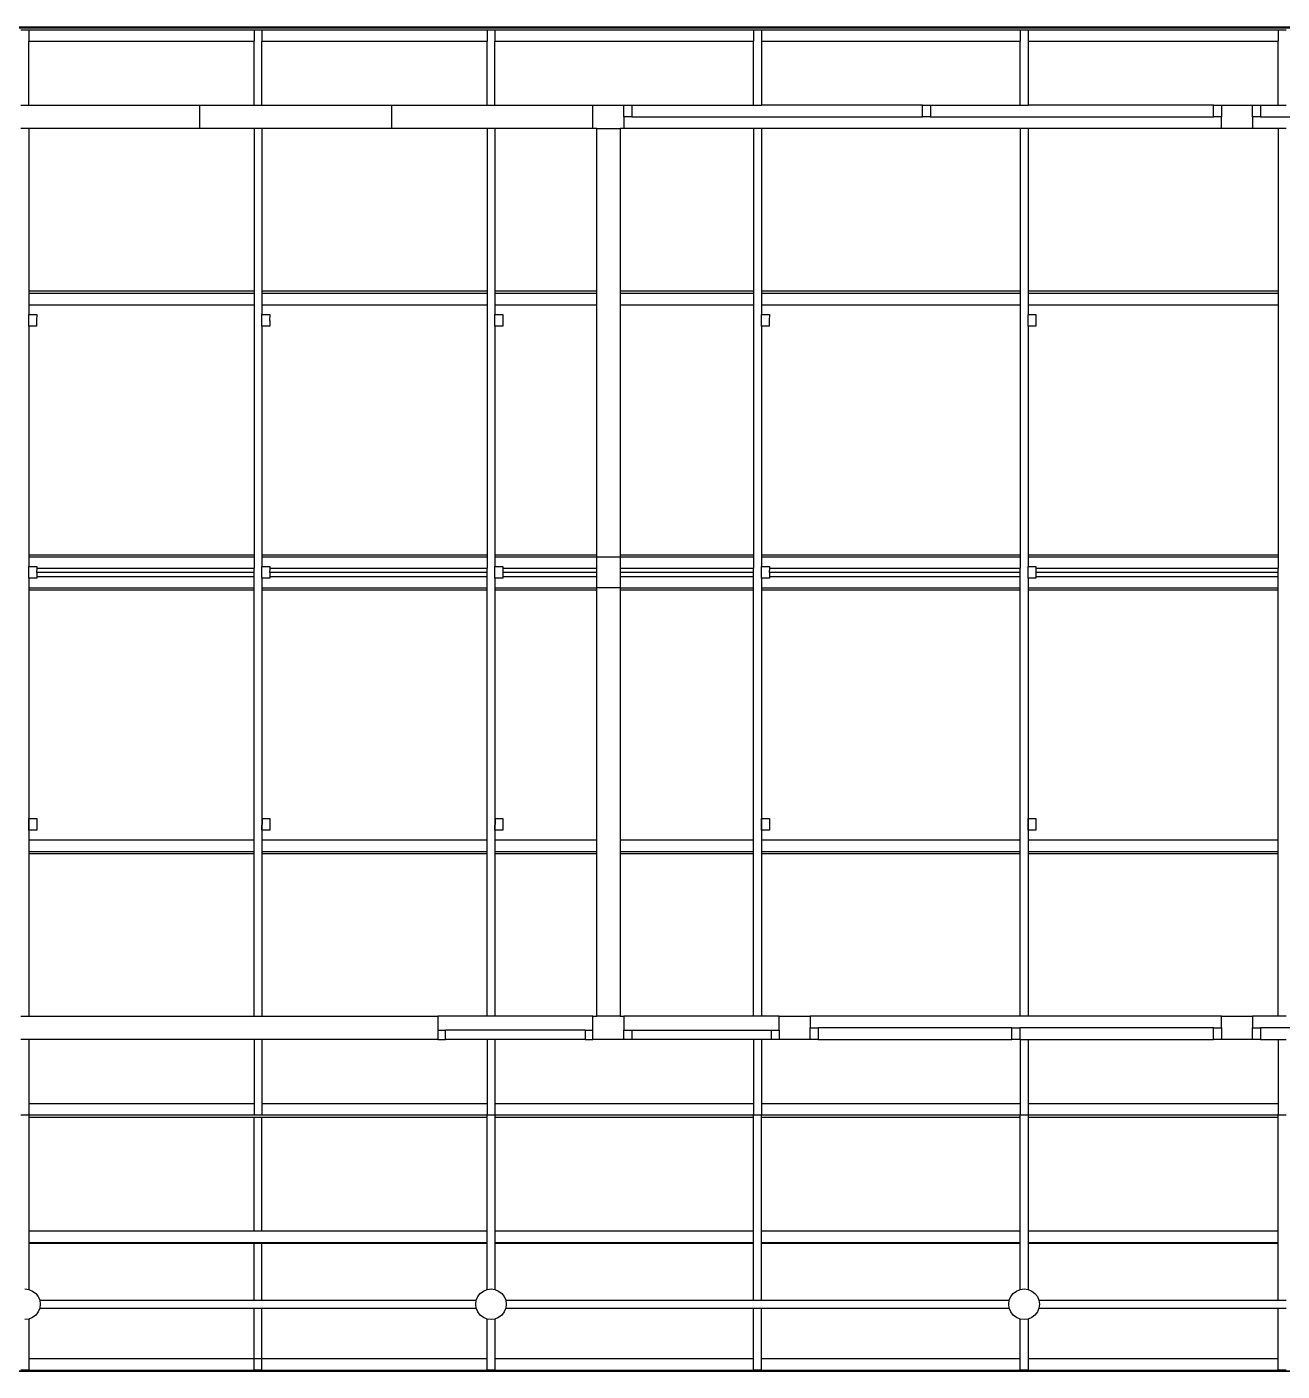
# Model space of a CAD drawing. Header units: metres. Extents: x 258817 to 259192, y 1878716 to 1878911.
# Drawn here: x 258931.75 to 258939.84, y 1878900.91 to 1878909.57 of the extents above; entities that cross this region are included whole.
import ezdxf

# ---------------------------------------------------------------- set-up
doc = ezdxf.new("R2010")
doc.units = ezdxf.units.M
doc.header["$MEASUREMENT"] = 0
doc.layers.add('SectionCutEdges', color=1, linetype='Continuous')

msp = doc.modelspace()

# ---------------------------------------------------------------- linework, layer by layer
for p, q in [((258931.2628, 1878909.57162), (258951.9428, 1878909.57162)), ((258931.2628, 1878909.5663), (258951.9428, 1878909.5663)), ((258931.7128, 1878909.55279), (258931.7636, 1878909.55279)), ((258931.7636, 1878909.55279), (258931.7636, 1878909.47934)), ((258931.7636, 1878909.55279), (258933.21438, 1878909.55279)), ((258933.21438, 1878909.55279), (258933.26518, 1878909.55279)), ((258933.21438, 1878909.55279), (258933.21438, 1878909.47934)), ((258933.26518, 1878909.55279), (258933.26518, 1878909.47934)), ((258933.26518, 1878909.55279), (258934.71597, 1878909.55279)), ((258934.71597, 1878909.55279), (258934.76677, 1878909.55279)), ((258934.71597, 1878909.55279), (258934.71597, 1878909.47934)), ((258934.76677, 1878909.55279), (258934.76677, 1878909.47934)), ((258934.76677, 1878909.55279), (258936.43333, 1878909.55279)), ((258936.43333, 1878909.55279), (258936.48413, 1878909.55279)), ((258936.43333, 1878909.55279), (258936.43333, 1878909.47934)), ((258936.48413, 1878909.55279), (258936.48413, 1878909.47934)), ((258936.48413, 1878909.55279), (258938.15068, 1878909.55279)), ((258938.15068, 1878909.55279), (258938.20148, 1878909.55279)), ((258938.15068, 1878909.55279), (258938.15068, 1878909.47934)), ((258938.20148, 1878909.55279), (258938.20148, 1878909.47934)), ((258938.20148, 1878909.55279), (258939.81318, 1878909.55279)), ((258939.81318, 1878909.55279), (258939.86398, 1878909.55279)), ((258939.81318, 1878909.55279), (258939.81318, 1878909.47934)), ((258931.7636, 1878909.47934), (258933.21438, 1878909.47934)), ((258931.7636, 1878909.06757), (258931.7636, 1878909.47934)), ((258933.21438, 1878909.06757), (258933.21438, 1878909.47934)), ((258933.26518, 1878909.47934), (258934.71597, 1878909.47934)), ((258933.26518, 1878909.06757), (258933.26518, 1878909.47934)), ((258934.71597, 1878909.06757), (258934.71597, 1878909.47934)), ((258934.76677, 1878909.47934), (258936.43333, 1878909.47934)), ((258934.76677, 1878909.06757), (258934.76677, 1878909.47934)), ((258936.43333, 1878909.06757), (258936.43333, 1878909.47934)), ((258936.48413, 1878909.47934), (258938.15068, 1878909.47934)), ((258936.48413, 1878909.47934), (258936.48413, 1878909.06757)), ((258938.15068, 1878909.06757), (258938.15068, 1878909.47934)), ((258938.20148, 1878909.47934), (258939.81318, 1878909.47934)), ((258938.20148, 1878909.47934), (258938.20148, 1878909.06757)), ((258939.81318, 1878909.06757), (258939.81318, 1878909.47934)), ((258935.6486, 1878909.06757), (258936.43333, 1878909.06757)), ((258936.43333, 1878909.06757), (258936.48413, 1878909.06757)), ((258937.5224, 1878909.06757), (258936.48413, 1878909.06757)), ((258937.5732, 1878909.06757), (258938.15068, 1878909.06757)), ((258938.15068, 1878909.06757), (258938.20148, 1878909.06757)), ((258939.397, 1878909.06757), (258938.20148, 1878909.06757)), ((258939.6986, 1878909.06757), (258939.81318, 1878909.06757)), ((258939.81318, 1878909.06757), (258939.86398, 1878909.06757)), ((258931.7636, 1878908.91757), (258931.7636, 1878907.86869)), ((258933.21438, 1878908.91757), (258932.8628, 1878908.91757)), ((258933.21438, 1878908.91757), (258933.21438, 1878907.86869)), ((258933.26518, 1878908.91757), (258933.21438, 1878908.91757)), ((258933.26518, 1878908.91757), (258933.26518, 1878907.86869)), ((258934.1028, 1878908.91757), (258933.26518, 1878908.91757)), ((258934.71597, 1878908.91757), (258934.71597, 1878907.86869)), ((258934.76677, 1878908.91757), (258934.76677, 1878907.86869)), ((258936.43333, 1878908.91757), (258935.5978, 1878908.91757)), ((258936.43333, 1878908.91757), (258936.43333, 1878907.86869)), ((258936.48413, 1878908.91757), (258936.43333, 1878908.91757)), ((258936.48413, 1878908.91757), (258936.48413, 1878907.86869)), ((258938.15068, 1878908.91757), (258936.48413, 1878908.91757)), ((258938.15068, 1878908.91757), (258938.15068, 1878907.86869)), ((258938.20148, 1878908.91757), (258938.15068, 1878908.91757)), ((258938.20148, 1878908.91757), (258938.20148, 1878907.86869)), ((258939.4478, 1878908.91757), (258938.20148, 1878908.91757)), ((258939.81318, 1878908.91757), (258939.6478, 1878908.91757)), ((258939.81318, 1878908.91757), (258939.81318, 1878907.86869)), ((258939.86398, 1878908.91757), (258939.81318, 1878908.91757)), ((258933.21438, 1878907.86869), (258931.7636, 1878907.86869)), ((258931.7636, 1878907.86869), (258931.7636, 1878907.85518)), ((258931.7636, 1878907.85518), (258933.21438, 1878907.85518)), ((258931.7636, 1878907.85518), (258931.7636, 1878907.78172)), ((258933.21438, 1878907.86869), (258933.21438, 1878907.85518)), ((258933.21438, 1878907.85518), (258933.21438, 1878907.78172)), ((258934.71597, 1878907.86869), (258933.26518, 1878907.86869)), ((258933.26518, 1878907.86869), (258933.26518, 1878907.85518)), ((258933.26518, 1878907.85518), (258934.71597, 1878907.85518)), ((258933.26518, 1878907.85518), (258933.26518, 1878907.78172)), ((258934.71597, 1878907.86869), (258934.71597, 1878907.85518)), ((258934.71597, 1878907.85518), (258934.71597, 1878907.78172)), ((258935.4228, 1878907.86869), (258934.76677, 1878907.86869)), ((258934.76677, 1878907.86869), (258934.76677, 1878907.85518)), ((258934.76677, 1878907.85518), (258935.4228, 1878907.85518)), ((258934.76677, 1878907.85518), (258934.76677, 1878907.78172)), ((258936.43333, 1878907.86869), (258935.5728, 1878907.86869)), ((258935.5728, 1878907.85518), (258936.43333, 1878907.85518)), ((258936.43333, 1878907.86869), (258936.43333, 1878907.85518)), ((258936.43333, 1878907.85518), (258936.43333, 1878907.78172)), ((258938.15068, 1878907.86869), (258936.48413, 1878907.86869)), ((258936.48413, 1878907.86869), (258936.48413, 1878907.85518)), ((258936.48413, 1878907.85518), (258938.15068, 1878907.85518)), ((258936.48413, 1878907.85518), (258936.48413, 1878907.78172)), ((258938.15068, 1878907.86869), (258938.15068, 1878907.85518)), ((258938.15068, 1878907.85518), (258938.15068, 1878907.78172)), ((258939.81318, 1878907.86869), (258938.20148, 1878907.86869)), ((258938.20148, 1878907.86869), (258938.20148, 1878907.85518)), ((258938.20148, 1878907.85518), (258939.81318, 1878907.85518)), ((258938.20148, 1878907.85518), (258938.20148, 1878907.78172)), ((258939.81318, 1878907.86869), (258939.81318, 1878907.85518)), ((258939.81318, 1878907.85518), (258939.81318, 1878907.78172)), ((258931.7636, 1878907.78172), (258933.21438, 1878907.78172)), ((258931.7636, 1878907.78172), (258931.7636, 1878907.719)), ((258933.21438, 1878907.78172), (258933.21438, 1878906.17107)), ((258933.26518, 1878907.78172), (258934.71597, 1878907.78172)), ((258933.26518, 1878907.78172), (258933.26518, 1878907.719)), ((258934.71597, 1878907.78172), (258934.71597, 1878906.17107)), ((258934.76677, 1878907.78172), (258935.4228, 1878907.78172)), ((258934.76677, 1878907.78172), (258934.76677, 1878907.719)), ((258935.5728, 1878907.78172), (258936.43333, 1878907.78172)), ((258936.43333, 1878907.78172), (258936.43333, 1878906.17107)), ((258936.48413, 1878907.78172), (258938.15068, 1878907.78172)), ((258936.48413, 1878907.78172), (258936.48413, 1878907.719)), ((258938.15068, 1878907.78172), (258938.15068, 1878906.17107)), ((258938.20148, 1878907.78172), (258939.81318, 1878907.78172)), ((258938.20148, 1878907.78172), (258938.20148, 1878907.719)), ((258939.81318, 1878907.78172), (258939.81318, 1878906.17107)), ((258931.7636, 1878907.6428), (258931.7636, 1878907.719)), ((258931.7636, 1878907.719), (258931.8144, 1878907.719)), ((258931.8144, 1878907.719), (258931.8136, 1878907.6809)), ((258931.8136, 1878907.6809), (258931.81366, 1878907.6809)), ((258931.81366, 1878907.6809), (258931.81366, 1878907.6428)), ((258933.26518, 1878907.6428), (258933.26518, 1878907.719)), ((258933.26518, 1878907.719), (258933.31598, 1878907.719)), ((258933.31598, 1878907.719), (258933.31518, 1878907.6809)), ((258933.31518, 1878907.6809), (258933.31525, 1878907.6809)), ((258933.31525, 1878907.6809), (258933.31525, 1878907.6428)), ((258934.76677, 1878907.6428), (258934.76677, 1878907.719)), ((258934.76677, 1878907.719), (258934.81757, 1878907.719)), ((258934.81757, 1878907.719), (258934.81677, 1878907.6809)), ((258934.81677, 1878907.6809), (258934.81683, 1878907.6809)), ((258934.81683, 1878907.6809), (258934.81683, 1878907.6428)), ((258936.48413, 1878907.6428), (258936.48413, 1878907.719)), ((258936.48413, 1878907.719), (258936.53493, 1878907.719)), ((258936.53493, 1878907.719), (258936.53413, 1878907.6809)), ((258936.53413, 1878907.6809), (258936.53419, 1878907.6809)), ((258936.53419, 1878907.6809), (258936.53419, 1878907.6428)), ((258938.20148, 1878907.6428), (258938.20148, 1878907.719)), ((258938.20148, 1878907.719), (258938.25228, 1878907.719)), ((258938.25228, 1878907.719), (258938.25148, 1878907.6809)), ((258938.25148, 1878907.6809), (258938.25155, 1878907.6809)), ((258938.25155, 1878907.6809), (258938.25155, 1878907.6428)), ((258931.81366, 1878907.6428), (258931.7636, 1878907.6428)), ((258931.7636, 1878907.6428), (258931.7636, 1878906.17107)), ((258933.31525, 1878907.6428), (258933.26518, 1878907.6428)), ((258933.26518, 1878907.6428), (258933.26518, 1878906.17107)), ((258934.81683, 1878907.6428), (258934.76677, 1878907.6428)), ((258934.76677, 1878907.6428), (258934.76677, 1878906.17107)), ((258936.53419, 1878907.6428), (258936.48413, 1878907.6428)), ((258936.48413, 1878907.6428), (258936.48413, 1878906.17107)), ((258938.25155, 1878907.6428), (258938.20148, 1878907.6428)), ((258938.20148, 1878907.6428), (258938.20148, 1878906.17107)), ((258931.7636, 1878906.17107), (258933.21438, 1878906.17107)), ((258931.7636, 1878906.17107), (258931.7636, 1878906.15757)), ((258931.7636, 1878906.15757), (258933.21438, 1878906.15757)), ((258931.7636, 1878906.15757), (258931.7636, 1878906.09567)), ((258931.7636, 1878906.01947), (258931.7636, 1878906.09567)), ((258931.7636, 1878906.09567), (258931.8144, 1878906.09567)), ((258931.8144, 1878906.09567), (258931.81416, 1878906.08411)), ((258933.21438, 1878906.17107), (258933.21438, 1878906.15757)), ((258933.21438, 1878906.15757), (258933.21438, 1878906.08411)), ((258933.26518, 1878906.17107), (258934.71597, 1878906.17107)), ((258933.26518, 1878906.17107), (258933.26518, 1878906.15757)), ((258933.26518, 1878906.15757), (258934.71597, 1878906.15757)), ((258933.26518, 1878906.15757), (258933.26518, 1878906.09567)), ((258933.26518, 1878906.01947), (258933.26518, 1878906.09567)), ((258933.26518, 1878906.09567), (258933.31598, 1878906.09567)), ((258933.31598, 1878906.09567), (258933.31574, 1878906.08411)), ((258934.71597, 1878906.17107), (258934.71597, 1878906.15757)), ((258934.71597, 1878906.15757), (258934.71597, 1878906.08411)), ((258934.76677, 1878906.17107), (258935.4228, 1878906.17107)), ((258934.76677, 1878906.17107), (258934.76677, 1878906.15757)), ((258934.76677, 1878906.15757), (258935.4228, 1878906.15757)), ((258934.76677, 1878906.15757), (258934.76677, 1878906.09567)), ((258934.76677, 1878906.01947), (258934.76677, 1878906.09567)), ((258934.76677, 1878906.09567), (258934.81757, 1878906.09567)), ((258934.81757, 1878906.09567), (258934.81733, 1878906.08411)), ((258935.5728, 1878906.17107), (258936.43333, 1878906.17107)), ((258935.5728, 1878906.15757), (258936.43333, 1878906.15757)), ((258936.43333, 1878906.17107), (258936.43333, 1878906.15757)), ((258936.43333, 1878906.15757), (258936.43333, 1878906.08411)), ((258936.48413, 1878906.17107), (258938.15068, 1878906.17107)), ((258936.48413, 1878906.17107), (258936.48413, 1878906.15757)), ((258936.48413, 1878906.15757), (258938.15068, 1878906.15757)), ((258936.48413, 1878906.15757), (258936.48413, 1878906.09567)), ((258936.48413, 1878906.01947), (258936.48413, 1878906.09567)), ((258936.48413, 1878906.09567), (258936.53493, 1878906.09567)), ((258936.53493, 1878906.09567), (258936.53468, 1878906.08411)), ((258938.15068, 1878906.17107), (258938.15068, 1878906.15757)), ((258938.15068, 1878906.15757), (258938.15068, 1878906.08411)), ((258938.20148, 1878906.17107), (258939.81318, 1878906.17107)), ((258938.20148, 1878906.17107), (258938.20148, 1878906.15757)), ((258938.20148, 1878906.15757), (258939.81318, 1878906.15757)), ((258938.20148, 1878906.15757), (258938.20148, 1878906.09567)), ((258938.20148, 1878906.01947), (258938.20148, 1878906.09567)), ((258938.20148, 1878906.09567), (258938.25228, 1878906.09567)), ((258938.25228, 1878906.09567), (258938.25204, 1878906.08411)), ((258939.81318, 1878906.17107), (258939.81318, 1878906.15757)), ((258939.81318, 1878906.15757), (258939.81318, 1878906.08411)), ((258931.8144, 1878906.01947), (258931.7636, 1878906.01947)), ((258931.7636, 1878906.01947), (258931.7636, 1878905.95757)), ((258931.81416, 1878906.08411), (258931.8136, 1878906.05757)), ((258931.8136, 1878906.05757), (258931.8144, 1878906.05757)), ((258931.81416, 1878906.08411), (258933.21438, 1878906.08411)), ((258933.21438, 1878906.05757), (258931.8144, 1878906.05757)), ((258931.8144, 1878906.05757), (258931.8144, 1878906.03103)), ((258931.8144, 1878906.03103), (258933.21438, 1878906.03103)), ((258931.8144, 1878906.03103), (258931.8144, 1878906.01947)), ((258933.21438, 1878906.05757), (258933.21438, 1878906.08411)), ((258933.21438, 1878906.03103), (258933.21438, 1878906.05757)), ((258933.21438, 1878905.95757), (258933.21438, 1878906.03103)), ((258933.31598, 1878906.01947), (258933.26518, 1878906.01947)), ((258933.26518, 1878906.01947), (258933.26518, 1878905.95757)), ((258933.31574, 1878906.08411), (258933.31518, 1878906.05757)), ((258933.31518, 1878906.05757), (258933.31598, 1878906.05757)), ((258933.31574, 1878906.08411), (258934.71597, 1878906.08411)), ((258934.71597, 1878906.05757), (258933.31598, 1878906.05757)), ((258933.31598, 1878906.05757), (258933.31598, 1878906.03103)), ((258933.31598, 1878906.03103), (258934.71597, 1878906.03103)), ((258933.31598, 1878906.03103), (258933.31598, 1878906.01947)), ((258934.71597, 1878906.05757), (258934.71597, 1878906.08411)), ((258934.71597, 1878906.03103), (258934.71597, 1878906.05757)), ((258934.71597, 1878905.95757), (258934.71597, 1878906.03103)), ((258934.81757, 1878906.01947), (258934.76677, 1878906.01947)), ((258934.76677, 1878906.01947), (258934.76677, 1878905.95757)), ((258934.81733, 1878906.08411), (258934.81677, 1878906.05757)), ((258934.81677, 1878906.05757), (258934.81757, 1878906.05757)), ((258934.81733, 1878906.08411), (258935.4228, 1878906.08411)), ((258935.4228, 1878906.05757), (258934.81757, 1878906.05757)), ((258934.81757, 1878906.05757), (258934.81757, 1878906.03103)), ((258934.81757, 1878906.03103), (258935.4228, 1878906.03103)), ((258934.81757, 1878906.03103), (258934.81757, 1878906.01947)), ((258935.5728, 1878906.08411), (258936.43333, 1878906.08411)), ((258936.43333, 1878906.05757), (258935.5728, 1878906.05757)), ((258935.5728, 1878906.03103), (258936.43333, 1878906.03103)), ((258936.43333, 1878906.05757), (258936.43333, 1878906.08411)), ((258936.43333, 1878906.03103), (258936.43333, 1878906.05757)), ((258936.43333, 1878905.95757), (258936.43333, 1878906.03103)), ((258936.53493, 1878906.01947), (258936.48413, 1878906.01947)), ((258936.48413, 1878906.01947), (258936.48413, 1878905.95757)), ((258936.53468, 1878906.08411), (258936.53413, 1878906.05757)), ((258936.53413, 1878906.05757), (258936.53493, 1878906.05757)), ((258936.53468, 1878906.08411), (258938.15068, 1878906.08411)), ((258938.15068, 1878906.05757), (258936.53493, 1878906.05757)), ((258936.53493, 1878906.05757), (258936.53493, 1878906.03103)), ((258936.53493, 1878906.03103), (258938.15068, 1878906.03103)), ((258936.53493, 1878906.03103), (258936.53493, 1878906.01947)), ((258938.15068, 1878906.05757), (258938.15068, 1878906.08411)), ((258938.15068, 1878906.03103), (258938.15068, 1878906.05757)), ((258938.15068, 1878905.95757), (258938.15068, 1878906.03103)), ((258938.25228, 1878906.01947), (258938.20148, 1878906.01947)), ((258938.20148, 1878906.01947), (258938.20148, 1878905.95757)), ((258938.25204, 1878906.08411), (258938.25148, 1878906.05757)), ((258938.25148, 1878906.05757), (258938.25228, 1878906.05757)), ((258938.25204, 1878906.08411), (258939.81318, 1878906.08411)), ((258939.81318, 1878906.05757), (258938.25228, 1878906.05757)), ((258938.25228, 1878906.05757), (258938.25228, 1878906.03103)), ((258938.25228, 1878906.03103), (258939.81318, 1878906.03103)), ((258938.25228, 1878906.03103), (258938.25228, 1878906.01947)), ((258939.81318, 1878906.05757), (258939.81318, 1878906.08411)), ((258939.81318, 1878906.03103), (258939.81318, 1878906.05757)), ((258939.81318, 1878905.95757), (258939.81318, 1878906.03103)), ((258931.7636, 1878905.95757), (258933.21438, 1878905.95757)), ((258931.7636, 1878905.95757), (258931.7636, 1878905.94406)), ((258931.7636, 1878905.94406), (258933.21438, 1878905.94406)), ((258931.7636, 1878905.94406), (258931.7636, 1878904.39613)), ((258933.21438, 1878905.94406), (258933.21438, 1878905.95757)), ((258933.21438, 1878904.33341), (258933.21438, 1878905.94406)), ((258933.26518, 1878905.95757), (258934.71597, 1878905.95757)), ((258933.26518, 1878905.95757), (258933.26518, 1878905.94406)), ((258933.26518, 1878905.94406), (258934.71597, 1878905.94406)), ((258933.26518, 1878905.94406), (258933.26518, 1878904.39613)), ((258934.71597, 1878905.94406), (258934.71597, 1878905.95757)), ((258934.71597, 1878904.33341), (258934.71597, 1878905.94406)), ((258934.76677, 1878905.95757), (258935.4228, 1878905.95757)), ((258934.76677, 1878905.95757), (258934.76677, 1878905.94406)), ((258934.76677, 1878905.94406), (258935.4228, 1878905.94406)), ((258934.76677, 1878905.94406), (258934.76677, 1878904.39613)), ((258935.5728, 1878905.95757), (258936.43333, 1878905.95757)), ((258935.5728, 1878905.94406), (258936.43333, 1878905.94406)), ((258936.43333, 1878905.94406), (258936.43333, 1878905.95757)), ((258936.43333, 1878904.33341), (258936.43333, 1878905.94406)), ((258936.48413, 1878905.95757), (258938.15068, 1878905.95757)), ((258936.48413, 1878905.95757), (258936.48413, 1878905.94406)), ((258936.48413, 1878905.94406), (258938.15068, 1878905.94406)), ((258936.48413, 1878905.94406), (258936.48413, 1878904.39613)), ((258938.15068, 1878905.94406), (258938.15068, 1878905.95757)), ((258938.15068, 1878904.33341), (258938.15068, 1878905.94406)), ((258938.20148, 1878905.95757), (258939.81318, 1878905.95757)), ((258938.20148, 1878905.95757), (258938.20148, 1878905.94406)), ((258938.20148, 1878905.94406), (258939.81318, 1878905.94406)), ((258938.20148, 1878905.94406), (258938.20148, 1878904.39613)), ((258939.81318, 1878905.94406), (258939.81318, 1878905.95757)), ((258939.81318, 1878904.33341), (258939.81318, 1878905.94406)), ((258931.7636, 1878904.39613), (258931.76434, 1878904.46625)), ((258931.76434, 1878904.47233), (258931.7644, 1878904.47233)), ((258931.7644, 1878904.47233), (258931.76434, 1878904.43423)), ((258931.76434, 1878904.46625), (258931.76434, 1878904.47233)), ((258931.76434, 1878904.46625), (258931.7644, 1878904.47233)), ((258931.76434, 1878904.43423), (258931.76434, 1878904.46625)), ((258931.7644, 1878904.47233), (258931.8144, 1878904.47233)), ((258931.8144, 1878904.47233), (258931.8144, 1878904.39613)), ((258933.26518, 1878904.39613), (258933.26592, 1878904.46625)), ((258933.26592, 1878904.47233), (258933.26598, 1878904.47233)), ((258933.26598, 1878904.47233), (258933.26592, 1878904.43423)), ((258933.26592, 1878904.46625), (258933.26592, 1878904.47233)), ((258933.26592, 1878904.46625), (258933.26598, 1878904.47233)), ((258933.26592, 1878904.43423), (258933.26592, 1878904.46625)), ((258933.26598, 1878904.47233), (258933.31598, 1878904.47233)), ((258933.31598, 1878904.47233), (258933.31598, 1878904.39613)), ((258934.76677, 1878904.39613), (258934.76751, 1878904.46625)), ((258934.76751, 1878904.47233), (258934.76757, 1878904.47233)), ((258934.76757, 1878904.47233), (258934.76751, 1878904.43423)), ((258934.76751, 1878904.46625), (258934.76751, 1878904.47233)), ((258934.76751, 1878904.46625), (258934.76757, 1878904.47233)), ((258934.76751, 1878904.43423), (258934.76751, 1878904.46625)), ((258934.76757, 1878904.47233), (258934.81757, 1878904.47233)), ((258934.81757, 1878904.47233), (258934.81757, 1878904.39613)), ((258936.48413, 1878904.39613), (258936.48486, 1878904.46625)), ((258936.48486, 1878904.47233), (258936.48493, 1878904.47233)), ((258936.48493, 1878904.47233), (258936.48486, 1878904.43423)), ((258936.48486, 1878904.46625), (258936.48486, 1878904.47233)), ((258936.48486, 1878904.46625), (258936.48493, 1878904.47233)), ((258936.48486, 1878904.43423), (258936.48486, 1878904.46625)), ((258936.48493, 1878904.47233), (258936.53493, 1878904.47233)), ((258936.53493, 1878904.47233), (258936.53493, 1878904.39613)), ((258938.20148, 1878904.39613), (258938.20222, 1878904.46625)), ((258938.20222, 1878904.47233), (258938.20228, 1878904.47233)), ((258938.20228, 1878904.47233), (258938.20222, 1878904.43423)), ((258938.20222, 1878904.46625), (258938.20222, 1878904.47233)), ((258938.20222, 1878904.46625), (258938.20228, 1878904.47233)), ((258938.20222, 1878904.43423), (258938.20222, 1878904.46625)), ((258938.20228, 1878904.47233), (258938.25228, 1878904.47233)), ((258938.25228, 1878904.47233), (258938.25228, 1878904.39613)), ((258931.8144, 1878904.39613), (258931.7636, 1878904.39613)), ((258931.7636, 1878904.39613), (258931.7636, 1878904.33341)), ((258933.31598, 1878904.39613), (258933.26518, 1878904.39613)), ((258933.26518, 1878904.39613), (258933.26518, 1878904.33341)), ((258934.81757, 1878904.39613), (258934.76677, 1878904.39613)), ((258934.76677, 1878904.39613), (258934.76677, 1878904.33341)), ((258936.53493, 1878904.39613), (258936.48413, 1878904.39613)), ((258936.48413, 1878904.39613), (258936.48413, 1878904.33341)), ((258938.25228, 1878904.39613), (258938.20148, 1878904.39613)), ((258938.20148, 1878904.39613), (258938.20148, 1878904.33341)), ((258931.7636, 1878904.33341), (258933.21438, 1878904.33341)), ((258931.7636, 1878904.33341), (258931.7636, 1878904.25995)), ((258933.21438, 1878904.25995), (258933.21438, 1878904.33341)), ((258933.26518, 1878904.33341), (258934.71597, 1878904.33341)), ((258933.26518, 1878904.33341), (258933.26518, 1878904.25995)), ((258934.71597, 1878904.25995), (258934.71597, 1878904.33341)), ((258934.76677, 1878904.33341), (258935.4228, 1878904.33341)), ((258934.76677, 1878904.33341), (258934.76677, 1878904.25995)), ((258935.5728, 1878904.33341), (258936.43333, 1878904.33341)), ((258936.43333, 1878904.25995), (258936.43333, 1878904.33341)), ((258936.48413, 1878904.33341), (258938.15068, 1878904.33341)), ((258936.48413, 1878904.33341), (258936.48413, 1878904.25995)), ((258938.15068, 1878904.25995), (258938.15068, 1878904.33341)), ((258938.20148, 1878904.33341), (258939.81318, 1878904.33341)), ((258938.20148, 1878904.33341), (258938.20148, 1878904.25995)), ((258939.81318, 1878904.25995), (258939.81318, 1878904.33341)), ((258931.7636, 1878904.25995), (258933.21438, 1878904.25995)), ((258931.7636, 1878904.25995), (258931.7636, 1878904.24645)), ((258931.7636, 1878904.24645), (258933.21438, 1878904.24645)), ((258931.7636, 1878904.24645), (258931.7636, 1878903.19757)), ((258933.21438, 1878904.24645), (258933.21438, 1878904.25995)), ((258933.21438, 1878903.19757), (258933.21438, 1878904.24645)), ((258933.26518, 1878904.25995), (258934.71597, 1878904.25995)), ((258933.26518, 1878904.25995), (258933.26518, 1878904.24645)), ((258933.26518, 1878904.24645), (258934.71597, 1878904.24645)), ((258933.26518, 1878904.24645), (258933.26518, 1878903.19757)), ((258934.71597, 1878904.24645), (258934.71597, 1878904.25995)), ((258934.71597, 1878903.19757), (258934.71597, 1878904.24645)), ((258934.76677, 1878904.25995), (258935.4228, 1878904.25995)), ((258934.76677, 1878904.25995), (258934.76677, 1878904.24645)), ((258934.76677, 1878904.24645), (258935.4228, 1878904.24645)), ((258934.76677, 1878904.24645), (258934.76677, 1878903.19757)), ((258935.5728, 1878904.25995), (258936.43333, 1878904.25995)), ((258935.5728, 1878904.24645), (258936.43333, 1878904.24645)), ((258936.43333, 1878904.24645), (258936.43333, 1878904.25995)), ((258936.43333, 1878903.19757), (258936.43333, 1878904.24645)), ((258936.48413, 1878904.25995), (258938.15068, 1878904.25995)), ((258936.48413, 1878904.25995), (258936.48413, 1878904.24645)), ((258936.48413, 1878904.24645), (258938.15068, 1878904.24645)), ((258936.48413, 1878904.24645), (258936.48413, 1878903.19757)), ((258938.15068, 1878904.24645), (258938.15068, 1878904.25995)), ((258938.15068, 1878903.19757), (258938.15068, 1878904.24645)), ((258938.20148, 1878904.25995), (258939.81318, 1878904.25995)), ((258938.20148, 1878904.25995), (258938.20148, 1878904.24645)), ((258938.20148, 1878904.24645), (258939.81318, 1878904.24645)), ((258938.20148, 1878904.24645), (258938.20148, 1878903.19757)), ((258939.81318, 1878904.24645), (258939.81318, 1878904.25995)), ((258939.81318, 1878903.19757), (258939.81318, 1878904.24645)), ((258934.71597, 1878903.19757), (258934.3978, 1878903.19757)), ((258934.76677, 1878903.19757), (258934.71597, 1878903.19757)), ((258935.3978, 1878903.19757), (258934.76677, 1878903.19757)), ((258936.43333, 1878903.19757), (258935.5978, 1878903.19757)), ((258936.48413, 1878903.19757), (258936.43333, 1878903.19757)), ((258936.5978, 1878903.19757), (258936.48413, 1878903.19757)), ((258938.15068, 1878903.19757), (258936.7978, 1878903.19757)), ((258938.20148, 1878903.19757), (258938.15068, 1878903.19757)), ((258939.4478, 1878903.19757), (258938.20148, 1878903.19757)), ((258939.81318, 1878903.19757), (258939.6478, 1878903.19757)), ((258939.86398, 1878903.19757), (258939.81318, 1878903.19757)), ((258938.0974, 1878903.12377), (258936.8486, 1878903.12377)), ((258939.397, 1878903.12377), (258938.1482, 1878903.12377)), ((258941.5224, 1878903.12377), (258939.6986, 1878903.12377)), ((258931.7636, 1878903.04757), (258931.7636, 1878902.6358)), ((258933.21438, 1878903.04757), (258933.21438, 1878902.6358)), ((258933.26518, 1878903.04757), (258933.26518, 1878902.6358)), ((258934.71597, 1878903.04757), (258934.71597, 1878902.6358)), ((258934.76677, 1878903.04757), (258934.76677, 1878902.6358)), ((258936.43333, 1878903.04757), (258936.43333, 1878902.6358)), ((258936.48413, 1878903.04757), (258936.48413, 1878902.6358)), ((258938.15068, 1878903.04757), (258938.15068, 1878902.6358)), ((258938.20148, 1878903.04757), (258938.20148, 1878902.6358)), ((258939.81318, 1878903.04757), (258939.81318, 1878902.6358)), ((258931.7636, 1878902.6358), (258933.21438, 1878902.6358)), ((258931.7636, 1878902.6358), (258931.7636, 1878902.56234)), ((258933.21438, 1878902.6358), (258933.21438, 1878902.56234)), ((258933.26518, 1878902.6358), (258934.71597, 1878902.6358)), ((258933.26518, 1878902.6358), (258933.26518, 1878902.56234)), ((258934.71597, 1878902.6358), (258934.71597, 1878902.56234)), ((258934.76677, 1878902.6358), (258936.43333, 1878902.6358)), ((258934.76677, 1878902.6358), (258934.76677, 1878902.56234)), ((258936.43333, 1878902.6358), (258936.43333, 1878902.56234)), ((258936.48413, 1878902.6358), (258938.15068, 1878902.6358)), ((258936.48413, 1878902.6358), (258936.48413, 1878902.56234)), ((258938.15068, 1878902.6358), (258938.15068, 1878902.56234)), ((258938.20148, 1878902.6358), (258939.81318, 1878902.6358)), ((258938.20148, 1878902.6358), (258938.20148, 1878902.56234)), ((258939.81318, 1878902.6358), (258939.81318, 1878902.56234)), ((258931.7128, 1878902.56234), (258931.7636, 1878902.56234)), ((258931.7636, 1878902.56234), (258933.21438, 1878902.56234)), ((258931.7636, 1878902.56234), (258931.7636, 1878902.54884)), ((258931.7636, 1878902.54884), (258934.71597, 1878902.54884)), ((258931.7636, 1878902.54884), (258931.7636, 1878901.81591)), ((258933.21438, 1878902.56234), (258933.26518, 1878902.56234)), ((258933.21438, 1878901.81591), (258933.21438, 1878902.54884)), ((258933.26518, 1878902.56234), (258934.71597, 1878902.56234)), ((258933.26518, 1878901.81591), (258933.26518, 1878902.54884)), ((258934.71597, 1878902.56234), (258934.76677, 1878902.56234)), ((258934.71597, 1878902.54884), (258934.71597, 1878902.56234)), ((258934.71597, 1878901.81591), (258934.71597, 1878902.54884)), ((258934.76677, 1878902.56234), (258936.43333, 1878902.56234)), ((258934.76677, 1878902.56234), (258934.76677, 1878902.54884)), ((258934.76677, 1878902.54884), (258936.43333, 1878902.54884)), ((258934.76677, 1878902.54884), (258934.76677, 1878901.81591)), ((258936.43333, 1878902.56234), (258936.48413, 1878902.56234)), ((258936.43333, 1878902.54884), (258936.43333, 1878902.56234)), ((258936.43333, 1878901.81591), (258936.43333, 1878902.54884)), ((258936.48413, 1878902.56234), (258938.15068, 1878902.56234)), ((258936.48413, 1878902.54884), (258936.48413, 1878902.56234)), ((258936.48413, 1878902.54884), (258938.15068, 1878902.54884)), ((258936.48413, 1878901.81591), (258936.48413, 1878902.54884)), ((258938.15068, 1878902.56234), (258938.20148, 1878902.56234)), ((258938.15068, 1878902.54884), (258938.15068, 1878902.56234)), ((258938.15068, 1878901.81591), (258938.15068, 1878902.54884)), ((258938.20148, 1878902.56234), (258939.81318, 1878902.56234)), ((258938.20148, 1878902.56234), (258938.20148, 1878902.54884)), ((258938.20148, 1878902.54884), (258939.81318, 1878902.54884)), ((258938.20148, 1878902.54884), (258938.20148, 1878901.81591)), ((258939.81318, 1878902.56234), (258939.86398, 1878902.56234)), ((258939.81318, 1878902.54884), (258939.81318, 1878902.56234)), ((258939.81318, 1878901.81591), (258939.81318, 1878902.54884)), ((258931.7636, 1878901.81591), (258934.71597, 1878901.81591)), ((258931.7636, 1878901.81591), (258931.7636, 1878901.73995)), ((258934.71597, 1878901.73995), (258934.71597, 1878901.81591)), ((258934.76677, 1878901.81591), (258936.43333, 1878901.81591)), ((258934.76677, 1878901.81591), (258934.76677, 1878901.73995)), ((258936.43333, 1878901.73995), (258936.43333, 1878901.81591)), ((258936.48413, 1878901.81591), (258938.15068, 1878901.81591)), ((258936.48413, 1878901.73995), (258936.48413, 1878901.81591)), ((258938.15068, 1878901.73995), (258938.15068, 1878901.81591)), ((258938.20148, 1878901.81591), (258939.81318, 1878901.81591)), ((258938.20148, 1878901.81591), (258938.20148, 1878901.73995)), ((258939.81318, 1878901.73995), (258939.81318, 1878901.81591)), ((258931.7636, 1878901.73995), (258934.71597, 1878901.73995)), ((258931.7636, 1878901.73995), (258931.7636, 1878901.73589)), ((258931.7636, 1878901.73589), (258934.71597, 1878901.73589)), ((258931.7636, 1878901.73589), (258931.7636, 1878901.43779)), ((258933.21438, 1878901.36797), (258933.21438, 1878901.73589)), ((258933.26518, 1878901.36797), (258933.26518, 1878901.73589)), ((258934.71597, 1878901.73589), (258934.71597, 1878901.73995)), ((258934.71597, 1878901.43779), (258934.71597, 1878901.73589)), ((258934.76677, 1878901.73995), (258936.43333, 1878901.73995)), ((258934.76677, 1878901.73995), (258934.76677, 1878901.73589)), ((258934.76677, 1878901.73589), (258936.43333, 1878901.73589)), ((258934.76677, 1878901.73589), (258934.76677, 1878901.43779)), ((258936.43333, 1878901.73589), (258936.43333, 1878901.73995)), ((258936.43333, 1878901.36797), (258936.43333, 1878901.73589)), ((258936.48413, 1878901.73995), (258938.15068, 1878901.73995)), ((258936.48413, 1878901.73589), (258936.48413, 1878901.73995)), ((258936.48413, 1878901.73589), (258938.15068, 1878901.73589)), ((258936.48413, 1878901.36797), (258936.48413, 1878901.73589)), ((258938.15068, 1878901.73589), (258938.15068, 1878901.73995)), ((258938.15068, 1878901.43779), (258938.15068, 1878901.73589)), ((258938.20148, 1878901.73995), (258939.81318, 1878901.73995)), ((258938.20148, 1878901.73995), (258938.20148, 1878901.73589)), ((258938.20148, 1878901.73589), (258939.81318, 1878901.73589)), ((258938.20148, 1878901.73589), (258938.20148, 1878901.43779)), ((258939.81318, 1878901.73589), (258939.81318, 1878901.73995)), ((258939.81318, 1878901.36797), (258939.81318, 1878901.73589)), ((258931.83343, 1878901.36797), (258934.64614, 1878901.36797)), ((258934.83659, 1878901.36797), (258936.43333, 1878901.36797)), ((258936.43333, 1878901.36797), (258936.48413, 1878901.36797)), ((258936.48413, 1878901.36797), (258938.08086, 1878901.36797)), ((258938.27131, 1878901.36797), (258939.81318, 1878901.36797)), ((258939.81318, 1878901.36797), (258939.86398, 1878901.36797)), ((258931.7636, 1878901.24734), (258931.7636, 1878900.99352)), ((258931.83343, 1878901.31717), (258934.64614, 1878901.31717)), ((258933.21438, 1878900.99352), (258933.21438, 1878901.31717)), ((258933.26518, 1878900.99352), (258933.26518, 1878901.31717)), ((258934.71597, 1878900.99352), (258934.71597, 1878901.24734)), ((258934.76677, 1878901.24734), (258934.76677, 1878900.99352)), ((258934.83659, 1878901.31717), (258936.43333, 1878901.31717)), ((258936.43333, 1878900.99352), (258936.43333, 1878901.31717)), ((258936.43333, 1878901.31717), (258936.48413, 1878901.31717)), ((258936.48413, 1878900.99352), (258936.48413, 1878901.31717)), ((258936.48413, 1878901.31717), (258938.08086, 1878901.31717)), ((258938.15068, 1878900.99352), (258938.15068, 1878901.24734)), ((258938.20148, 1878901.24734), (258938.20148, 1878900.99352)), ((258938.27131, 1878901.31717), (258939.81318, 1878901.31717)), ((258939.81318, 1878900.99352), (258939.81318, 1878901.31717)), ((258939.81318, 1878901.31717), (258939.86398, 1878901.31717)), ((258931.7636, 1878900.99352), (258934.71597, 1878900.99352)), ((258931.7636, 1878900.99352), (258931.7636, 1878900.91757)), ((258933.21438, 1878900.91757), (258933.21438, 1878900.99352)), ((258933.26518, 1878900.91757), (258933.26518, 1878900.99352)), ((258934.71597, 1878900.91757), (258934.71597, 1878900.99352)), ((258934.76677, 1878900.99352), (258936.43333, 1878900.99352)), ((258934.76677, 1878900.99352), (258934.76677, 1878900.91757)), ((258936.43333, 1878900.91757), (258936.43333, 1878900.99352)), ((258936.48413, 1878900.99352), (258938.15068, 1878900.99352)), ((258936.48413, 1878900.91757), (258936.48413, 1878900.99352)), ((258938.15068, 1878900.91757), (258938.15068, 1878900.99352)), ((258938.20148, 1878900.99352), (258939.81318, 1878900.99352)), ((258938.20148, 1878900.99352), (258938.20148, 1878900.91757)), ((258939.81318, 1878900.91757), (258939.81318, 1878900.99352)), ((258931.2628, 1878900.91351), (258951.9428, 1878900.91351)), ((258931.2628, 1878900.91187), (258951.9428, 1878900.91187)), ((258931.7636, 1878900.91757), (258931.7128, 1878900.91757)), ((258931.7636, 1878900.91757), (258934.71597, 1878900.91757)), ((258933.26518, 1878900.91757), (258933.21438, 1878900.91757)), ((258934.76677, 1878900.91757), (258934.71597, 1878900.91757)), ((258934.76677, 1878900.91757), (258936.43333, 1878900.91757)), ((258936.48413, 1878900.91757), (258936.43333, 1878900.91757)), ((258936.48413, 1878900.91757), (258938.15068, 1878900.91757)), ((258938.20148, 1878900.91757), (258938.15068, 1878900.91757)), ((258938.20148, 1878900.91757), (258939.81318, 1878900.91757)), ((258939.86398, 1878900.91757), (258939.81318, 1878900.91757))]:
    msp.add_line(p, q)
at = {"layer": 'SectionCutEdges'}
for p, q in [((258931.7128, 1878909.06757), (258931.7636, 1878909.06757)), ((258931.7636, 1878909.06757), (258932.8628, 1878909.06757)), ((258932.8628, 1878909.06757), (258932.8628, 1878908.91757)), ((258932.8628, 1878909.06757), (258933.21438, 1878909.06757)), ((258933.21438, 1878909.06757), (258933.26518, 1878909.06757)), ((258933.26518, 1878909.06757), (258934.1028, 1878909.06757)), ((258934.1028, 1878908.91757), (258934.1028, 1878909.06757)), ((258934.1028, 1878909.06757), (258934.71597, 1878909.06757)), ((258934.71597, 1878909.06757), (258934.76677, 1878909.06757)), ((258934.76677, 1878909.06757), (258935.3978, 1878909.06757)), ((258935.3978, 1878909.06757), (258935.5978, 1878909.06757)), ((258935.3978, 1878908.91757), (258935.3978, 1878909.06757)), ((258935.5978, 1878909.06757), (258935.6486, 1878909.06757)), ((258935.5978, 1878908.99137), (258935.5978, 1878909.06757)), ((258935.6486, 1878909.06757), (258935.6486, 1878908.99137)), ((258937.5224, 1878908.99137), (258937.5224, 1878909.06757)), ((258937.5224, 1878909.06757), (258937.5732, 1878909.06757)), ((258937.5732, 1878909.06757), (258937.5732, 1878908.99137)), ((258939.397, 1878908.99137), (258939.397, 1878909.06757)), ((258939.397, 1878909.06757), (258939.4478, 1878909.06757)), ((258939.4478, 1878909.06757), (258939.6478, 1878909.06757)), ((258939.4478, 1878909.06757), (258939.4478, 1878908.99137)), ((258939.6478, 1878909.06757), (258939.6986, 1878909.06757)), ((258939.6478, 1878908.99137), (258939.6478, 1878909.06757)), ((258939.6986, 1878909.06757), (258939.6986, 1878908.99137)), ((258935.5978, 1878908.99137), (258935.5978, 1878908.91757)), ((258935.6478, 1878908.99137), (258935.5978, 1878908.99137)), ((258935.6486, 1878908.99137), (258935.6478, 1878908.99137)), ((258935.6486, 1878908.99137), (258937.5224, 1878908.99137)), ((258937.5732, 1878908.99137), (258937.5224, 1878908.99137)), ((258937.5732, 1878908.99137), (258939.397, 1878908.99137)), ((258939.4478, 1878908.99137), (258939.397, 1878908.99137)), ((258939.4478, 1878908.91757), (258939.4478, 1878908.99137)), ((258939.6478, 1878908.99137), (258939.6478, 1878908.91757)), ((258939.6986, 1878908.99137), (258939.6478, 1878908.99137)), ((258939.6986, 1878908.99137), (258941.5224, 1878908.99137)), ((258931.7636, 1878908.91757), (258931.7128, 1878908.91757)), ((258932.8628, 1878908.91757), (258931.7636, 1878908.91757)), ((258934.71597, 1878908.91757), (258934.1028, 1878908.91757)), ((258934.76677, 1878908.91757), (258934.71597, 1878908.91757)), ((258935.3978, 1878908.91757), (258934.76677, 1878908.91757)), ((258935.4228, 1878908.91757), (258935.3978, 1878908.91757)), ((258935.4228, 1878908.91757), (258935.5728, 1878908.91757)), ((258935.4228, 1878907.86869), (258935.4228, 1878908.91757)), ((258935.5978, 1878908.91757), (258935.5728, 1878908.91757)), ((258935.5728, 1878908.91757), (258935.5728, 1878907.86869)), ((258939.6478, 1878908.91757), (258939.4478, 1878908.91757)), ((258935.4228, 1878907.85518), (258935.4228, 1878907.86869)), ((258935.4228, 1878907.78172), (258935.4228, 1878907.85518)), ((258935.5728, 1878907.86869), (258935.5728, 1878907.85518)), ((258935.5728, 1878907.85518), (258935.5728, 1878907.78172)), ((258935.4228, 1878906.17107), (258935.4228, 1878907.78172)), ((258935.5728, 1878907.78172), (258935.5728, 1878906.17107)), ((258935.4228, 1878906.15757), (258935.4228, 1878906.17107)), ((258935.4228, 1878906.15757), (258935.5728, 1878906.15757)), ((258935.4228, 1878906.08411), (258935.4228, 1878906.15757)), ((258935.5728, 1878906.17107), (258935.5728, 1878906.15757)), ((258935.5728, 1878906.15757), (258935.5728, 1878906.08411)), ((258935.4228, 1878906.05757), (258935.4228, 1878906.08411)), ((258935.4228, 1878906.03103), (258935.4228, 1878906.05757)), ((258935.4228, 1878905.95757), (258935.4228, 1878906.03103)), ((258935.5728, 1878906.08411), (258935.5728, 1878906.05757)), ((258935.5728, 1878906.05757), (258935.5728, 1878906.03103)), ((258935.5728, 1878906.03103), (258935.5728, 1878905.95757)), ((258935.5728, 1878905.95757), (258935.4228, 1878905.95757)), ((258935.4228, 1878905.94406), (258935.4228, 1878905.95757)), ((258935.4228, 1878904.33341), (258935.4228, 1878905.94406)), ((258935.5728, 1878905.95757), (258935.5728, 1878905.94406)), ((258935.5728, 1878905.94406), (258935.5728, 1878904.33341)), ((258935.4228, 1878904.25995), (258935.4228, 1878904.33341)), ((258935.5728, 1878904.33341), (258935.5728, 1878904.25995)), ((258935.4228, 1878904.24645), (258935.4228, 1878904.25995)), ((258935.4228, 1878903.19757), (258935.4228, 1878904.24645)), ((258935.5728, 1878904.25995), (258935.5728, 1878904.24645)), ((258935.5728, 1878904.24645), (258935.5728, 1878903.19757)), ((258931.7128, 1878903.19757), (258931.7636, 1878903.19757)), ((258931.7636, 1878903.19757), (258933.21438, 1878903.19757)), ((258933.21438, 1878903.19757), (258933.26518, 1878903.19757)), ((258933.26518, 1878903.19757), (258934.3978, 1878903.19757)), ((258934.3978, 1878903.19757), (258934.3978, 1878903.10757)), ((258935.3978, 1878903.19757), (258935.4228, 1878903.19757)), ((258935.3978, 1878903.10757), (258935.3978, 1878903.19757)), ((258935.5728, 1878903.19757), (258935.4228, 1878903.19757)), ((258935.5728, 1878903.19757), (258935.5978, 1878903.19757)), ((258935.5978, 1878903.19757), (258935.5978, 1878903.10757)), ((258936.5978, 1878903.19757), (258936.7978, 1878903.19757)), ((258936.5978, 1878903.10757), (258936.5978, 1878903.19757)), ((258936.7978, 1878903.19757), (258936.7978, 1878903.12377)), ((258939.4478, 1878903.19757), (258939.6478, 1878903.19757)), ((258939.4478, 1878903.12377), (258939.4478, 1878903.19757)), ((258939.6478, 1878903.19757), (258939.6478, 1878903.12377)), ((258934.3978, 1878903.10757), (258934.4478, 1878903.10757)), ((258934.3978, 1878903.10757), (258934.3978, 1878903.04757)), ((258934.4478, 1878903.04757), (258934.4478, 1878903.10757)), ((258935.3478, 1878903.10757), (258934.4478, 1878903.10757)), ((258935.3478, 1878903.10757), (258935.3978, 1878903.10757)), ((258935.3478, 1878903.10757), (258935.3478, 1878903.04757)), ((258935.3978, 1878903.04757), (258935.3978, 1878903.10757)), ((258935.5978, 1878903.04757), (258935.5978, 1878903.10757)), ((258935.5978, 1878903.10757), (258935.6478, 1878903.10757)), ((258935.6478, 1878903.10757), (258936.5478, 1878903.10757)), ((258935.6478, 1878903.10757), (258935.6478, 1878903.04757)), ((258936.5478, 1878903.04757), (258936.5478, 1878903.10757)), ((258936.5478, 1878903.10757), (258936.5978, 1878903.10757)), ((258936.5978, 1878903.10757), (258936.5978, 1878903.04757)), ((258936.7978, 1878903.12377), (258936.8486, 1878903.12377)), ((258936.7978, 1878903.04757), (258936.7978, 1878903.12377)), ((258936.8486, 1878903.12377), (258936.8486, 1878903.04757)), ((258938.0974, 1878903.04757), (258938.0974, 1878903.12377)), ((258938.0974, 1878903.12377), (258938.1482, 1878903.12377)), ((258938.1482, 1878903.12377), (258938.1482, 1878903.04757)), ((258939.397, 1878903.04757), (258939.397, 1878903.12377)), ((258939.397, 1878903.12377), (258939.4478, 1878903.12377)), ((258939.4478, 1878903.12377), (258939.4478, 1878903.04757)), ((258939.6478, 1878903.12377), (258939.6986, 1878903.12377)), ((258939.6478, 1878903.04757), (258939.6478, 1878903.12377)), ((258939.6986, 1878903.12377), (258939.6986, 1878903.04757)), ((258931.7636, 1878903.04757), (258931.7128, 1878903.04757)), ((258933.21438, 1878903.04757), (258931.7636, 1878903.04757)), ((258933.26518, 1878903.04757), (258933.21438, 1878903.04757)), ((258934.3978, 1878903.04757), (258933.26518, 1878903.04757)), ((258934.3978, 1878903.04757), (258934.4478, 1878903.04757)), ((258934.71597, 1878903.04757), (258934.4478, 1878903.04757)), ((258934.76677, 1878903.04757), (258934.71597, 1878903.04757)), ((258935.3478, 1878903.04757), (258934.76677, 1878903.04757)), ((258935.3478, 1878903.04757), (258935.3978, 1878903.04757)), ((258935.5978, 1878903.04757), (258935.3978, 1878903.04757)), ((258935.6478, 1878903.04757), (258935.5978, 1878903.04757)), ((258936.43333, 1878903.04757), (258935.6478, 1878903.04757)), ((258936.48413, 1878903.04757), (258936.43333, 1878903.04757)), ((258936.5478, 1878903.04757), (258936.48413, 1878903.04757)), ((258936.5978, 1878903.04757), (258936.5478, 1878903.04757)), ((258936.7978, 1878903.04757), (258936.5978, 1878903.04757)), ((258936.8486, 1878903.04757), (258936.7978, 1878903.04757)), ((258936.8486, 1878903.04757), (258938.0974, 1878903.04757)), ((258938.1482, 1878903.04757), (258938.0974, 1878903.04757)), ((258938.1482, 1878903.04757), (258938.15068, 1878903.04757)), ((258938.15068, 1878903.04757), (258938.20148, 1878903.04757)), ((258938.20148, 1878903.04757), (258939.397, 1878903.04757)), ((258939.4478, 1878903.04757), (258939.397, 1878903.04757)), ((258939.6478, 1878903.04757), (258939.4478, 1878903.04757)), ((258939.6986, 1878903.04757), (258939.6478, 1878903.04757)), ((258939.6986, 1878903.04757), (258939.81318, 1878903.04757)), ((258939.81318, 1878903.04757), (258939.86398, 1878903.04757)), ((258931.7382, 1878901.44114), (258931.7636, 1878901.43779)), ((258931.7636, 1878901.43779), (258931.76371, 1878901.43778)), ((258931.76371, 1878901.43778), (258931.78748, 1878901.42793)), ((258931.78748, 1878901.42793), (258931.8079, 1878901.41227)), ((258931.8079, 1878901.41227), (258931.82356, 1878901.39185)), ((258934.65601, 1878901.39185), (258934.67167, 1878901.41227)), ((258934.67167, 1878901.41227), (258934.69208, 1878901.42793)), ((258934.69208, 1878901.42793), (258934.71586, 1878901.43778)), ((258934.71586, 1878901.43778), (258934.71597, 1878901.43779)), ((258934.71597, 1878901.43779), (258934.74137, 1878901.44114)), ((258934.74137, 1878901.44114), (258934.76677, 1878901.43779)), ((258934.76677, 1878901.43779), (258934.76688, 1878901.43778)), ((258934.76688, 1878901.43778), (258934.79065, 1878901.42793)), ((258934.79065, 1878901.42793), (258934.81107, 1878901.41227)), ((258934.81107, 1878901.41227), (258934.82673, 1878901.39185)), ((258938.09072, 1878901.39185), (258938.10639, 1878901.41227)), ((258938.10639, 1878901.41227), (258938.1268, 1878901.42793)), ((258938.1268, 1878901.42793), (258938.15057, 1878901.43778)), ((258938.15057, 1878901.43778), (258938.15068, 1878901.43779)), ((258938.15068, 1878901.43779), (258938.17608, 1878901.44114)), ((258938.17608, 1878901.44114), (258938.20148, 1878901.43779)), ((258938.20148, 1878901.43779), (258938.2016, 1878901.43778)), ((258938.2016, 1878901.43778), (258938.22537, 1878901.42793)), ((258938.22537, 1878901.42793), (258938.24578, 1878901.41227)), ((258938.24578, 1878901.41227), (258938.26145, 1878901.39185)), ((258931.82356, 1878901.39185), (258931.83341, 1878901.36808)), ((258931.83341, 1878901.36808), (258931.83343, 1878901.36797)), ((258931.83343, 1878901.36797), (258931.83677, 1878901.34257)), ((258931.83677, 1878901.34257), (258931.83343, 1878901.31717)), ((258934.6428, 1878901.34257), (258934.64614, 1878901.36797)), ((258934.64614, 1878901.31717), (258934.6428, 1878901.34257)), ((258934.64614, 1878901.36797), (258934.64616, 1878901.36808)), ((258934.64616, 1878901.36808), (258934.65601, 1878901.39185)), ((258934.82673, 1878901.39185), (258934.83658, 1878901.36808)), ((258934.83658, 1878901.36808), (258934.83659, 1878901.36797)), ((258934.83659, 1878901.36797), (258934.83994, 1878901.34257)), ((258934.83994, 1878901.34257), (258934.83659, 1878901.31717)), ((258938.07752, 1878901.34257), (258938.08086, 1878901.36797)), ((258938.08086, 1878901.31717), (258938.07752, 1878901.34257)), ((258938.08086, 1878901.36797), (258938.08087, 1878901.36808)), ((258938.08087, 1878901.36808), (258938.09072, 1878901.39185)), ((258938.26145, 1878901.39185), (258938.27129, 1878901.36808)), ((258938.27129, 1878901.36808), (258938.27131, 1878901.36797)), ((258938.27131, 1878901.36797), (258938.27465, 1878901.34257)), ((258938.27465, 1878901.34257), (258938.27131, 1878901.31717)), ((258931.7636, 1878901.24734), (258931.7382, 1878901.244)), ((258931.76371, 1878901.24736), (258931.7636, 1878901.24734)), ((258931.78748, 1878901.25721), (258931.76371, 1878901.24736)), ((258931.8079, 1878901.27287), (258931.78748, 1878901.25721)), ((258931.82356, 1878901.29328), (258931.8079, 1878901.27287)), ((258931.83341, 1878901.31706), (258931.82356, 1878901.29328)), ((258931.83343, 1878901.31717), (258931.83341, 1878901.31706)), ((258934.64616, 1878901.31706), (258934.64614, 1878901.31717)), ((258934.65601, 1878901.29328), (258934.64616, 1878901.31706)), ((258934.67167, 1878901.27287), (258934.65601, 1878901.29328)), ((258934.69208, 1878901.25721), (258934.67167, 1878901.27287)), ((258934.71586, 1878901.24736), (258934.69208, 1878901.25721)), ((258934.71597, 1878901.24734), (258934.71586, 1878901.24736)), ((258934.74137, 1878901.244), (258934.71597, 1878901.24734)), ((258934.76677, 1878901.24734), (258934.74137, 1878901.244)), ((258934.76688, 1878901.24736), (258934.76677, 1878901.24734)), ((258934.79065, 1878901.25721), (258934.76688, 1878901.24736)), ((258934.81107, 1878901.27287), (258934.79065, 1878901.25721)), ((258934.82673, 1878901.29328), (258934.81107, 1878901.27287)), ((258934.83658, 1878901.31706), (258934.82673, 1878901.29328)), ((258934.83659, 1878901.31717), (258934.83658, 1878901.31706)), ((258938.08087, 1878901.31706), (258938.08086, 1878901.31717)), ((258938.09072, 1878901.29328), (258938.08087, 1878901.31706)), ((258938.10639, 1878901.27287), (258938.09072, 1878901.29328)), ((258938.1268, 1878901.25721), (258938.10639, 1878901.27287)), ((258938.15057, 1878901.24736), (258938.1268, 1878901.25721)), ((258938.15068, 1878901.24734), (258938.15057, 1878901.24736)), ((258938.17608, 1878901.244), (258938.15068, 1878901.24734)), ((258938.20148, 1878901.24734), (258938.17608, 1878901.244)), ((258938.2016, 1878901.24736), (258938.20148, 1878901.24734)), ((258938.22537, 1878901.25721), (258938.2016, 1878901.24736)), ((258938.24578, 1878901.27287), (258938.22537, 1878901.25721)), ((258938.26145, 1878901.29328), (258938.24578, 1878901.27287)), ((258938.27129, 1878901.31706), (258938.26145, 1878901.29328)), ((258938.27131, 1878901.31717), (258938.27129, 1878901.31706))]:
    msp.add_line(p, q, dxfattribs=at)

doc.saveas('drawing.dxf')
